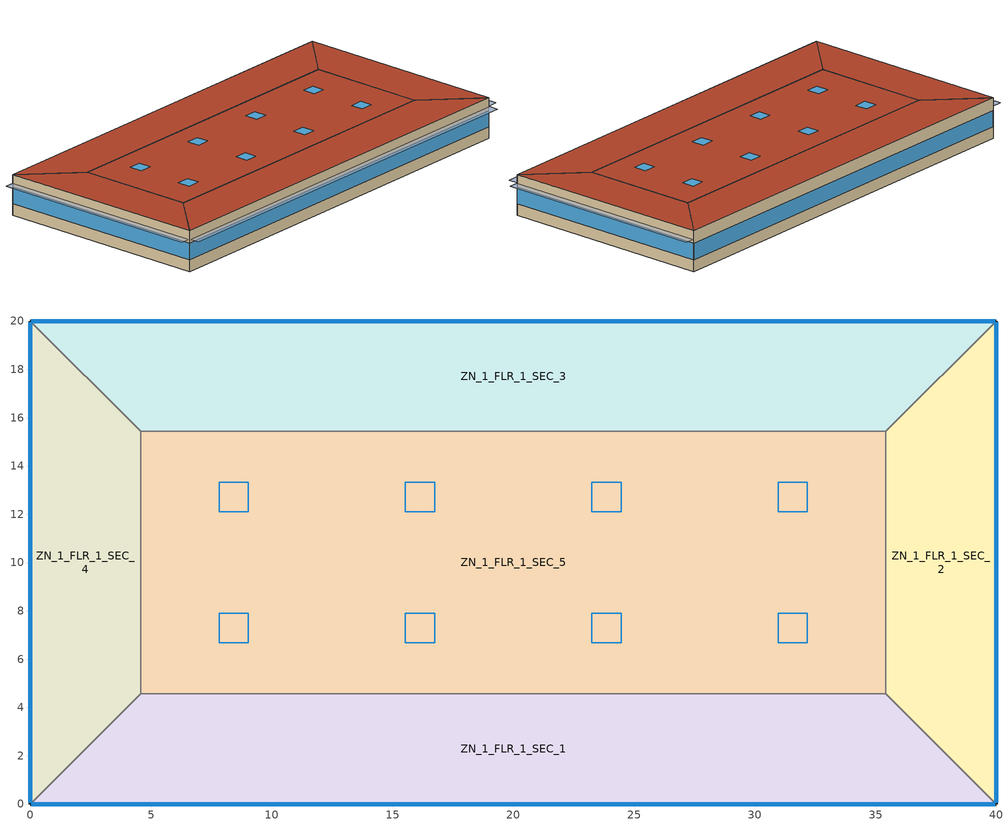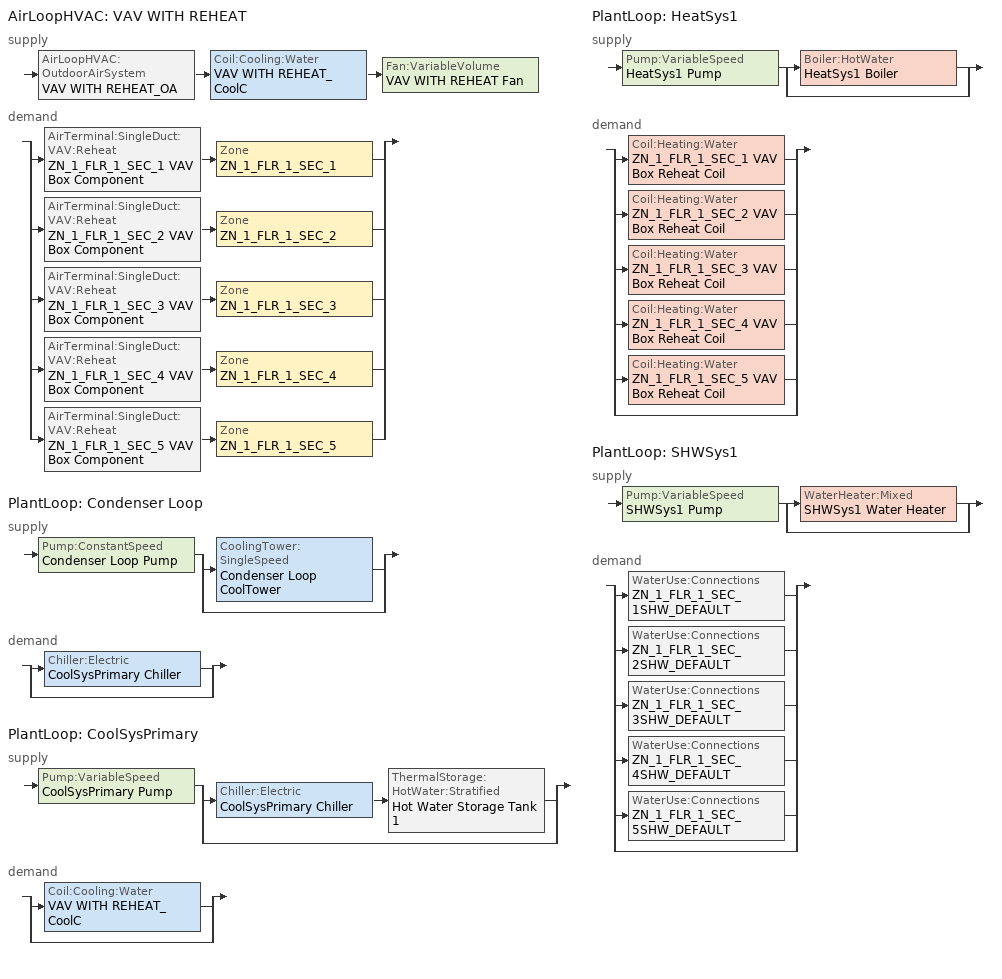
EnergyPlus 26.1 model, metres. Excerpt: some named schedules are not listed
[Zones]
ZN_1_FLR_1_SEC_1
 floor ground (ASHRAE 30Perc Guide_Zone 5_Unheated_Ext-slab): 4.57,4.57 35.43,4.57 40,0 0,0 z0
 wall outside (ASHRAE 30Perc Guide_Zone 5_Steel-Framed_Ext-wall): 0,0 40,0 z0:3.8
 wall to ZN_1_FLR_1_SEC_2 (ASHRAE 30Perc Guide_Zone 5_Interior Wall_Int-Wall): 40,0 35.43,4.57 z0:3.8
 wall to ZN_1_FLR_1_SEC_5 (ASHRAE 30Perc Guide_Zone 5_Interior Wall_Int-Wall): 35.43,4.57 4.57,4.57 z0:3.8
 wall to ZN_1_FLR_1_SEC_4 (ASHRAE 30Perc Guide_Zone 5_Interior Wall_Int-Wall): 4.57,4.57 0,0 z0:3.8
 window (ASHRAE 30Perc Guide_Zone 5_0.3_0.4_fixed_south_window): 0.05,0 39.95,0 z1.1:2.62
 roof outside (ASHRAE 30Perc Guide_Zone 5_IEAD_Roof): 0,0 40,0 35.43,4.57 4.57,4.57 z3.8
ZN_1_FLR_1_SEC_2
 floor ground (ASHRAE 30Perc Guide_Zone 5_Unheated_Ext-slab): 35.43,4.57 35.43,15.43 40,20 40,0 z0
 wall outside (ASHRAE 30Perc Guide_Zone 5_Steel-Framed_Ext-wall): 40,0 40,20 z0:3.8
 wall to ZN_1_FLR_1_SEC_3 (ASHRAE 30Perc Guide_Zone 5_Interior Wall_Int-Wall): 40,20 35.43,15.43 z0:3.8
 wall to ZN_1_FLR_1_SEC_5 (ASHRAE 30Perc Guide_Zone 5_Interior Wall_Int-Wall): 35.43,15.43 35.43,4.57 z0:3.8
 window (ASHRAE 30Perc Guide_Zone 5_0.3_0.4_fixed_east_window): 40,0.05 40,19.95 z1.1:2.63
 roof outside (ASHRAE 30Perc Guide_Zone 5_IEAD_Roof): 40,0 40,20 35.43,15.43 35.43,4.57 z3.8
ZN_1_FLR_1_SEC_3
 floor ground (ASHRAE 30Perc Guide_Zone 5_Unheated_Ext-slab): 0,20 40,20 35.43,15.43 4.57,15.43 z0
 wall outside (ASHRAE 30Perc Guide_Zone 5_Steel-Framed_Ext-wall): 40,20 0,20 z0:3.8
 wall to ZN_1_FLR_1_SEC_5 (ASHRAE 30Perc Guide_Zone 5_Interior Wall_Int-Wall): 4.57,15.43 35.43,15.43 z0:3.8
 wall to ZN_1_FLR_1_SEC_4 (ASHRAE 30Perc Guide_Zone 5_Interior Wall_Int-Wall): 0,20 4.57,15.43 z0:3.8
 window (ASHRAE 30Perc Guide_Zone 5_0.3_0.4_fixed_north_window): 39.95,20 0.05,20 z1.1:2.62
 roof outside (ASHRAE 30Perc Guide_Zone 5_IEAD_Roof): 4.57,15.43 35.43,15.43 40,20 0,20 z3.8
ZN_1_FLR_1_SEC_4
 floor ground (ASHRAE 30Perc Guide_Zone 5_Unheated_Ext-slab): 0,20 4.57,15.43 4.57,4.57 0,0 z0
 wall outside (ASHRAE 30Perc Guide_Zone 5_Steel-Framed_Ext-wall): 0,20 0,0 z0:3.8
 wall to ZN_1_FLR_1_SEC_5 (ASHRAE 30Perc Guide_Zone 5_Interior Wall_Int-Wall): 4.57,4.57 4.57,15.43 z0:3.8
 window (ASHRAE 30Perc Guide_Zone 5_0.3_0.4_fixed_west_window): 0,19.95 0,0.05 z1.1:2.63
 roof outside (ASHRAE 30Perc Guide_Zone 5_IEAD_Roof): 0,0 4.57,4.57 4.57,15.43 0,20 z3.8
ZN_1_FLR_1_SEC_5
 floor ground (ASHRAE 30Perc Guide_Zone 5_Unheated_Ext-slab): 4.57,15.43 35.43,15.43 35.43,4.57 4.57,4.57 z0
 roof outside (ASHRAE 30Perc Guide_Zone 5_IEAD_Roof): 4.57,4.57 35.43,4.57 35.43,15.43 4.57,15.43 z3.8
 skylight (ASHRAE 30Perc Guide_Zone 5_0_0.03_All Skylights without Curb_Skylight): 7.82,6.68 9.04,6.68 9.04,7.89 7.82,7.89 z3.8; 15.53,6.68 16.75,6.68 16.75,7.89 15.53,7.89 z3.8; 23.25,6.68 24.47,6.68 24.47,7.89 23.25,7.89 z3.8; 30.96,6.68 32.18,6.68 32.18,7.89 30.96,7.89 z3.8; 7.82,12.11 9.04,12.11 9.04,13.32 7.82,13.32 z3.8; 15.53,12.11 16.75,12.11 16.75,13.32 15.53,13.32 z3.8; 23.25,12.11 24.47,12.11 24.47,13.32 23.25,13.32 z3.8; 30.96,12.11 32.18,12.11 32.18,13.32 30.96,13.32 z3.8
shading: 0.05,-0.95 0.05,0 39.95,0 39.95,-0.95 z3; 40.95,0.05 40,0.05 40,19.95 40.95,19.95 z3.01; -0.95,19.95 0,19.95 0,0.05 -0.95,0.05 z3.01
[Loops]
AirLoopHVAC 'VAV WITH REHEAT'
 supply: AirLoopHVAC:OutdoorAirSystem 'VAV WITH REHEAT_OA' > Coil:Cooling:Water 'VAV WITH REHEAT_CoolC' > Fan:VariableVolume 'VAV WITH REHEAT Fan'
 demand: split
  | AirTerminal:SingleDuct:VAV:Reheat 'ZN_1_FLR_1_SEC_1 VAV Box Component' > Zone 'ZN_1_FLR_1_SEC_1'
  | AirTerminal:SingleDuct:VAV:Reheat 'ZN_1_FLR_1_SEC_2 VAV Box Component' > Zone 'ZN_1_FLR_1_SEC_2'
  | AirTerminal:SingleDuct:VAV:Reheat 'ZN_1_FLR_1_SEC_3 VAV Box Component' > Zone 'ZN_1_FLR_1_SEC_3'
  | AirTerminal:SingleDuct:VAV:Reheat 'ZN_1_FLR_1_SEC_4 VAV Box Component' > Zone 'ZN_1_FLR_1_SEC_4'
  | AirTerminal:SingleDuct:VAV:Reheat 'ZN_1_FLR_1_SEC_5 VAV Box Component' > Zone 'ZN_1_FLR_1_SEC_5'
PlantLoop 'Condenser Loop'
 supply: Pump:ConstantSpeed 'Condenser Loop Pump' > split
  | CoolingTower:SingleSpeed 'Condenser Loop CoolTower'
  | bypass
 demand: split
  | Chiller:Electric 'CoolSysPrimary Chiller'
  | bypass
PlantLoop 'CoolSysPrimary'
 supply: Pump:VariableSpeed 'CoolSysPrimary Pump' > split
  | Chiller:Electric 'CoolSysPrimary Chiller' > ThermalStorage:HotWater:Stratified 'Hot Water Storage Tank 1'
  | bypass
 demand: split
  | Coil:Cooling:Water 'VAV WITH REHEAT_CoolC'
  | bypass
PlantLoop 'HeatSys1'
 supply: Pump:VariableSpeed 'HeatSys1 Pump' > split
  | Boiler:HotWater 'HeatSys1 Boiler'
  | bypass
 demand: split
  | Coil:Heating:Water 'ZN_1_FLR_1_SEC_1 VAV Box Reheat Coil'
  | Coil:Heating:Water 'ZN_1_FLR_1_SEC_2 VAV Box Reheat Coil'
  | Coil:Heating:Water 'ZN_1_FLR_1_SEC_3 VAV Box Reheat Coil'
  | Coil:Heating:Water 'ZN_1_FLR_1_SEC_4 VAV Box Reheat Coil'
  | Coil:Heating:Water 'ZN_1_FLR_1_SEC_5 VAV Box Reheat Coil'
  | bypass
PlantLoop 'SHWSys1'
 supply: Pump:VariableSpeed 'SHWSys1 Pump' > split
  | WaterHeater:Mixed 'SHWSys1 Water Heater'
  | bypass
 demand: split
  | WaterUse:Connections 'ZN_1_FLR_1_SEC_1SHW_DEFAULT'
  | WaterUse:Connections 'ZN_1_FLR_1_SEC_2SHW_DEFAULT'
  | WaterUse:Connections 'ZN_1_FLR_1_SEC_3SHW_DEFAULT'
  | WaterUse:Connections 'ZN_1_FLR_1_SEC_4SHW_DEFAULT'
  | WaterUse:Connections 'ZN_1_FLR_1_SEC_5SHW_DEFAULT'
  | bypass
[Building]
5-zoneVAV: Loads convergence tolerance value=0.04; Maximum number of warmup days=25; Minimum number of warmup days=6; North axis=0; Solar distribution=FullInteriorAndExterior; Temperature convergence tolerance value=0.2; Terrain=City
[Site:GroundTemperature:BuildingSurface]
19.96, 19.94, 19.99, 20.04, 20.09, 20.17, 20.21, 20.24, 20.23, 20.2, 20.17, 20.12
[Site:Location]
CHICAGO_IL_USA TMY2-94846: Elevation=190; Latitude=41.78; Longitude=-87.75; Time zone=-6
[Site:WaterMainsTemperature]
Annual average outdoor air temperature=9.69; Calculation method=Correlation; Maximum difference in monthly average outdoor air temperatures=28.1
[SizingPeriod:DesignDay] Barometric pressure=99063; Day of month=21; Daylight saving time indicator=No; Humidity condition type=WetBulb; Rain indicator=No; Snow indicator=No; Solar model indicator=ASHRAEClearSky
Name | Daily dry bulb temperature range | Day type | Maximum dry bulb temperature | Month | Sky clearness | Wetbulb or dewpoint at maximum dry bulb | Wind direction | Wind speed
CHICAGO Ann Clg .4% Condns DB=>MWB | 10.7 | SummerDesignDay | 33.2 | 7 | 1 | 23.8 | 230 | 5.3
CHICAGO Ann Htg 99.6% Condns DB | 0 | WinterDesignDay | -20.6 | 1 | 0 | -20.6 | 270 | 4.9
[Construction]
ASHRAE 30Perc Guide_Zone 5_0.3_0.4_fixed_east_window; ASHRAE 30Perc Guide_Zone 5_0.3_0.4_fixed_north_window; ASHRAE 30Perc Guide_Zone 5_0.3_0.4_fixed_south_window; ASHRAE 30Perc Guide_Zone 5_0.3_0.4_fixed_west_window: Theoretical Glass [183], AIR 6MM_1, Theoretical Glass [183]
ASHRAE 30Perc Guide_Zone 5_0_0.03_All Skylights without Curb_Skylight: Theoretical Glass [28]
ASHRAE 30Perc Guide_Zone 5_IEAD_Roof: Roof Membrane, Roof Insulation [7], Metal Decking
ASHRAE 30Perc Guide_Zone 5_Interior Wall_Int-Wall: GP01 1/2 GYPSUM, GP01 1/2 GYPSUM
ASHRAE 30Perc Guide_Zone 5_Steel-Framed_Ext-wall: MAT-SHEATH, Wall Insulation [11], 1/2IN Gypsum
ASHRAE 30Perc Guide_Zone 5_Unheated_Ext-slab: MAT-CC05 8 HW CONCRETE, CP02 CARPET PAD
InteriorFurnishings: Std Wood 6inch
[Material] Thermal absorptance=0.9
Name | Conductivity | Density | Roughness | Solar absorptance | Specific heat | Thickness | Visible absorptance
1/2IN Gypsum | 0.16 | 784.9 | Smooth | 0.92 | 830 | 0.0127 | 0.92
GP01 1/2 GYPSUM | 0.16 | 800 | Smooth | 0.7 | 1090 | 0.0127 | 0.5
MAT-CC05 8 HW CONCRETE | 1.311 | 2240 | Rough | 0.7 | 836.8 | 0.2032 | 0.7
Metal Decking | 45.006 | 7680 | MediumSmooth | 0.7 | 418.4 | 0.0015 | 0.3
Roof Insulation [7] | 0.049 | 265 | MediumRough | 0.7 | 836.8 | 0.1668 | 0.7
Roof Membrane | 0.16 | 1121.29 | VeryRough | 0.7 | 1460 | 0.0095 | 0.7
Std Wood 6inch | 0.12 | 540 | MediumSmooth | 0.7 | 1210 | 0.15 | 0.7
Wall Insulation [11] | 0.045 | 265 | MediumRough | 0.7 | 836.8 | 0.0967 | 0.7
[Material:NoMass] Solar absorptance=0.7; Thermal absorptance=0.9
Name | Roughness | Thermal resistance | Visible absorptance
CP02 CARPET PAD | VeryRough | 0.2165 | 0.8
MAT-SHEATH | Rough | 0.3626 | 0.7
[WindowMaterial:Gas]
AIR 6MM_1: Gas type=Air; Thickness=0.0063
[WindowMaterial:Glazing] Infrared transmittance at normal incidence=0; Optical data type=SpectralAverage; Thickness=0.003
Name | Back side infrared hemispherical emissivity | Back side solar reflectance at normal incidence | Back side visible reflectance at normal incidence | Conductivity | Front side infrared hemispherical emissivity | Front side solar reflectance at normal incidence | Front side visible reflectance at normal incidence | Solar transmittance at normal incidence | Visible transmittance at normal incidence
Theoretical Glass [28] | 0.92 | 0.567 | 0.539 | 0.0298 | 0.92 | 0.567 | 0.539 | 0.383 | 0.411
Theoretical Glass [183] | 0.94 | 0.3273 | 0.278 | 0.0452 | 0.94 | 0.3273 | 0.278 | 0.6227 | 0.672
[AirLoopHVAC]
VAV WITH REHEAT: Design supply air flow rate=Autosize
[AirTerminal:SingleDuct:VAV:Reheat] Availability schedule=ALWAYS_ON; Constant minimum air flow fraction=0.3; Convergence tolerance=0.001; Damper heating action=ReverseWithLimits; Maximum air flow rate=Autosize; Maximum flow fraction during reheat=Autosize; Maximum flow per zone floor area during reheat=Autosize; Maximum hot water or steam flow rate=Autosize; Minimum hot water or steam flow rate=0; Zone minimum air flow input method=Constant
Name | Reheat coil
ZN_1_FLR_1_SEC_1 VAV Box Component | ZN_1_FLR_1_SEC_1 VAV Box Reheat Coil
ZN_1_FLR_1_SEC_2 VAV Box Component | ZN_1_FLR_1_SEC_2 VAV Box Reheat Coil
ZN_1_FLR_1_SEC_3 VAV Box Component | ZN_1_FLR_1_SEC_3 VAV Box Reheat Coil
ZN_1_FLR_1_SEC_4 VAV Box Component | ZN_1_FLR_1_SEC_4 VAV Box Reheat Coil
ZN_1_FLR_1_SEC_5 VAV Box Component | ZN_1_FLR_1_SEC_5 VAV Box Reheat Coil
[AvailabilityManager:NightCycle]
VAV WITH REHEAT Availability Manager: Applicability schedule=Always_On; Control type=CycleOnAny; Cycling run time=1800; Cycling run time control type=FixedRunTime; Fan schedule=HVACOperationSchd; Thermostat tolerance=1
[Boiler:HotWater]
HeatSys1 Boiler: Boiler flow mode=LeavingSetpointModulated; Design water flow rate=Autosize; Efficiency curve temperature evaluation variable=LeavingBoiler; Fuel type=NaturalGas; Maximum part load ratio=1.2; Minimum part load ratio=0; Nominal capacity=Autosize; Nominal thermal efficiency=0.8; Normalized boiler efficiency curve=BoilerEfficiency; On cycle parasitic electric load=75; Optimum part load ratio=1; Sizing factor=1.1; Water outlet upper temperature limit=95
[Chiller:Electric]
CoolSysPrimary Chiller: Chilled water outlet temperature lower limit=5; Chiller flow mode=ConstantFlow; Condenser type=WaterCooled; Design chilled water flow rate=0.0011; Design chilled water outlet temperature=6.667; Design condenser fluid flow rate=0.0005; Design condenser inlet temperature=29.44; Maximum part load ratio=1; Minimum part load ratio=0.15; Nominal capacity=10000000; Nominal cop=4; Optimum part load ratio=0.65; Temperature rise coefficient=2.682759; Coefficient 1 of capacity ratio curve=0.944836; Coefficient 1 of full load ratio curve=0.03303; Coefficient 1 of power ratio curve=1.907846; Coefficient 2 of capacity ratio curve=-0.0570088; Coefficient 2 of full load ratio curve=0.6852; Coefficient 2 of power ratio curve=-1.20499; Coefficient 3 of capacity ratio curve=-0.00185486; Coefficient 3 of full load ratio curve=0.2818; Coefficient 3 of power ratio curve=0.263462
[Coil:Cooling:Water]
VAV WITH REHEAT_CoolC: Availability schedule=ALWAYS_ON; Design air flow rate=Autosize; Design inlet air humidity ratio=Autosize; Design inlet air temperature=Autosize; Design inlet water temperature=Autosize; Design outlet air humidity ratio=Autosize; Design outlet air temperature=Autosize; Design water flow rate=Autosize; Heat exchanger configuration=CrossFlow; Type of analysis=SimpleAnalysis
[Coil:Heating:Water] Availability schedule=ALWAYS_ON; Maximum water flow rate=Autosize; Performance input method=UFactorTimesAreaAndDesignWaterFlowRate; Rated capacity=Autosize; Rated inlet air temperature=16.6; Rated inlet water temperature=82.2; Rated outlet air temperature=32.2; Rated outlet water temperature=71.1; U factor times area value=Autosize
ZN_1_FLR_1_SEC_1 VAV Box Reheat Coil; ZN_1_FLR_1_SEC_2 VAV Box Reheat Coil; ZN_1_FLR_1_SEC_3 VAV Box Reheat Coil; ZN_1_FLR_1_SEC_4 VAV Box Reheat Coil; ZN_1_FLR_1_SEC_5 VAV Box Reheat Coil
[ComponentCost:LineItem]
Name | Cost per each | Item | Line item type | Quantity | Cost per area | Cost per unit of output capacity
Daylighting:ZN_1_FLR_1_SEC_1 | 1 | ZN_1_FLR_1_SEC_1 | Daylighting:Controls | 0
Daylighting:ZN_1_FLR_1_SEC_2 | 1 | ZN_1_FLR_1_SEC_2 | Daylighting:Controls | 0
Daylighting:ZN_1_FLR_1_SEC_3 | 1 | ZN_1_FLR_1_SEC_3 | Daylighting:Controls | 0
Daylighting:ZN_1_FLR_1_SEC_4 | 1 | ZN_1_FLR_1_SEC_4 | Daylighting:Controls | 0
Daylighting:ZN_1_FLR_1_SEC_5 | 1 | ZN_1_FLR_1_SEC_5 | Daylighting:Controls | 0
ELECTRIC EQUIPMENT:ZN_1_FLR_1_SEC_1:MiscPlug | 1 | ZN_1_FLR_1_SEC_1 | General | 2.602
ELECTRIC EQUIPMENT:ZN_1_FLR_1_SEC_2:MiscPlug | 1 | ZN_1_FLR_1_SEC_2 | General | 1.1332
ELECTRIC EQUIPMENT:ZN_1_FLR_1_SEC_3:MiscPlug | 1 | ZN_1_FLR_1_SEC_3 | General | 2.602
ELECTRIC EQUIPMENT:ZN_1_FLR_1_SEC_4:MiscPlug | 1 | ZN_1_FLR_1_SEC_4 | General | 1.1332
ELECTRIC EQUIPMENT:ZN_1_FLR_1_SEC_5:MiscPlug | 1 | ZN_1_FLR_1_SEC_5 | General | 5.3857
Fixed Shading:ZN_1_FLR_1_SEC_1_Wall_1:shading_south_1 |  | ZN_1_FLR_1_SEC_1_Wall_1:shading_south_1 | Shading:Zone:Detailed |  | 0
Fixed Shading:ZN_1_FLR_1_SEC_2_Wall_1:shading_east_1 |  | ZN_1_FLR_1_SEC_2_Wall_1:shading_east_1 | Shading:Zone:Detailed |  | 0
Fixed Shading:ZN_1_FLR_1_SEC_4_Wall_4:shading_west_1 |  | ZN_1_FLR_1_SEC_4_Wall_4:shading_west_1 | Shading:Zone:Detailed |  | 0
Infiltration:ZN_1_FLR_1_SEC_1 | 1 | ZN_1_FLR_1_SEC_1 | General | 0.0855
Infiltration:ZN_1_FLR_1_SEC_2 | 1 | ZN_1_FLR_1_SEC_2 | General | 0.0372
Infiltration:ZN_1_FLR_1_SEC_3 | 1 | ZN_1_FLR_1_SEC_3 | General | 0.0855
Infiltration:ZN_1_FLR_1_SEC_4 | 1 | ZN_1_FLR_1_SEC_4 | General | 0.0372
Infiltration:ZN_1_FLR_1_SEC_5 | 1 | ZN_1_FLR_1_SEC_5 | General | 0.1769
Interior Furnishings |  | InteriorFurnishings | Construction |  | 1
LIGHTING EQUIP:ZN_1_FLR_1_SEC_1 |  | ZN_1_FLR_1_SEC_1 | Lights |  |  | 1
LIGHTING EQUIP:ZN_1_FLR_1_SEC_2 |  | ZN_1_FLR_1_SEC_2 | Lights |  |  | 1
LIGHTING EQUIP:ZN_1_FLR_1_SEC_3 |  | ZN_1_FLR_1_SEC_3 | Lights |  |  | 1
LIGHTING EQUIP:ZN_1_FLR_1_SEC_4 |  | ZN_1_FLR_1_SEC_4 | Lights |  |  | 1
LIGHTING EQUIP:ZN_1_FLR_1_SEC_5 |  | ZN_1_FLR_1_SEC_5 | Lights |  |  | 1
People:ZN_1_FLR_1_SEC_1 | 1 | ZN_1_FLR_1_SEC_1 | General | 6.3309
People:ZN_1_FLR_1_SEC_2 | 1 | ZN_1_FLR_1_SEC_2 | General | 2.7571
People:ZN_1_FLR_1_SEC_3 | 1 | ZN_1_FLR_1_SEC_3 | General | 6.3309
People:ZN_1_FLR_1_SEC_4 | 1 | ZN_1_FLR_1_SEC_4 | General | 2.7571
People:ZN_1_FLR_1_SEC_5 | 1 | ZN_1_FLR_1_SEC_5 | General | 13.104
SkylightConst:ASHRAE 30Perc Guide_Zone 5_0_0.03_All Skylights without Curb_Skylight |  | ASHRAE 30Perc Guide_Zone 5_0_0.03_All Skylights without Curb_Skylight | Construction |  | 207.978
east:ASHRAE 30Perc Guide_Zone 5_0.3_0.4_fixed_east_window |  | ASHRAE 30Perc Guide_Zone 5_0.3_0.4_fixed_east_window | Construction |  | 216.801
ext-slab:ASHRAE 30Perc Guide_Zone 5_Unheated_Ext-slab |  | ASHRAE 30Perc Guide_Zone 5_Unheated_Ext-slab | Construction |  | 560.787
ext-walls:ASHRAE 30Perc Guide_Zone 5_Steel-Framed_Ext-wall |  | ASHRAE 30Perc Guide_Zone 5_Steel-Framed_Ext-wall | Construction |  | 41.5042
int-walls:ASHRAE 30Perc Guide_Zone 5_Interior Wall_Int-Wall |  | ASHRAE 30Perc Guide_Zone 5_Interior Wall_Int-Wall | Construction |  | 1
north:ASHRAE 30Perc Guide_Zone 5_0.3_0.4_fixed_north_window |  | ASHRAE 30Perc Guide_Zone 5_0.3_0.4_fixed_north_window | Construction |  | 216.801
roofs:ASHRAE 30Perc Guide_Zone 5_IEAD_Roof |  | ASHRAE 30Perc Guide_Zone 5_IEAD_Roof | Construction |  | 36.9228
south:ASHRAE 30Perc Guide_Zone 5_0.3_0.4_fixed_south_window |  | ASHRAE 30Perc Guide_Zone 5_0.3_0.4_fixed_south_window | Construction |  | 216.801
west:ASHRAE 30Perc Guide_Zone 5_0.3_0.4_fixed_west_window |  | ASHRAE 30Perc Guide_Zone 5_0.3_0.4_fixed_west_window | Construction |  | 216.801
[Controller:MechanicalVentilation]
VAV WITH REHEAT_OAMechanical Ventilation: Availability schedule=ALWAYS_ON; Demand controlled ventilation=Yes; System outdoor air method=ZoneSum; Zone or zonelist name 1=ZN_1_FLR_1_SEC_1; Design specification outdoor air object name 1=CM DSOA ZN_1_FLR_1_SEC_1; Design specification zone air distribution object name 1=CM DSZAD ZN_1_FLR_1_SEC_1; Zone or zonelist name 2=ZN_1_FLR_1_SEC_2; Design specification outdoor air object name 2=CM DSOA ZN_1_FLR_1_SEC_2; Design specification zone air distribution object name 2=CM DSZAD ZN_1_FLR_1_SEC_2; Zone or zonelist name 3=ZN_1_FLR_1_SEC_3; Design specification outdoor air object name 3=CM DSOA ZN_1_FLR_1_SEC_3; Design specification zone air distribution object name 3=CM DSZAD ZN_1_FLR_1_SEC_3; Zone or zonelist name 4=ZN_1_FLR_1_SEC_4; Design specification outdoor air object name 4=CM DSOA ZN_1_FLR_1_SEC_4; Design specification zone air distribution object name 4=CM DSZAD ZN_1_FLR_1_SEC_4; Zone or zonelist name 5=ZN_1_FLR_1_SEC_5; Design specification outdoor air object name 5=CM DSOA ZN_1_FLR_1_SEC_5; Design specification zone air distribution object name 5=CM DSZAD ZN_1_FLR_1_SEC_5
[Controller:OutdoorAir]
VAV WITH REHEAT_OA_Controller: Economizer control action type=ModulateFlow; Economizer control type=NoEconomizer; Economizer maximum limit dry bulb temperature=19; Economizer maximum limit enthalpy=32000; Economizer minimum limit dry bulb temperature=0; Lockout type=NoLockout; Maximum outdoor air flow rate=Autosize; Mechanical ventilation controller=VAV WITH REHEAT_OAMechanical Ventilation; Minimum limit type=FixedMinimum; Minimum outdoor air flow rate=Autosize; Minimum outdoor air schedule=MinOA_MotorizedDamper_Sched
[Controller:WaterCoil]
VAV WITH REHEAT_CoolC_Controller: Action=Reverse; Actuator variable=Flow; Control variable=Temperature; Maximum actuated flow=Autosize; Minimum actuated flow=0
[CoolingTower:SingleSpeed]
Condenser Loop CoolTower: Design air flow rate=16; Design fan power=1000; Design u factor times area value=1750; Design water flow rate=0.0011; Free convection regime air flow rate=0; Free convection regime u factor times area value=0; Performance input method=UFactorTimesAreaAndDesignWaterFlowRate
[Daylighting:Controls] Fraction of lights controlled by reference point 1=1; Illuminance setpoint at reference point 1=400; Daylighting method=SplitFlux; Glare calculation azimuth angle of view direction clockwise from zone y axis=180; Lighting control type=Stepped; Maximum allowable discomfort glare index=20; Minimum input power fraction for continuous or continuousoff dimming control=0.3; Minimum light output fraction for continuous or continuousoff dimming control=0.2; Number of stepped control steps=3; Probability lighting will be reset when needed in manual stepped control=1
Name | Daylighting reference point name 1 | Glare calculation daylighting reference point | Zone or space
ZN_1_FLR_1_SEC_1_DaylCtrl | ZN_1_FLR_1_SEC_1_DaylRefPt1 | ZN_1_FLR_1_SEC_1_DaylRefPt1 | ZN_1_FLR_1_SEC_1
ZN_1_FLR_1_SEC_2_DaylCtrl | ZN_1_FLR_1_SEC_2_DaylRefPt1 | ZN_1_FLR_1_SEC_2_DaylRefPt1 | ZN_1_FLR_1_SEC_2
ZN_1_FLR_1_SEC_3_DaylCtrl | ZN_1_FLR_1_SEC_3_DaylRefPt1 | ZN_1_FLR_1_SEC_3_DaylRefPt1 | ZN_1_FLR_1_SEC_3
ZN_1_FLR_1_SEC_4_DaylCtrl | ZN_1_FLR_1_SEC_4_DaylRefPt1 | ZN_1_FLR_1_SEC_4_DaylRefPt1 | ZN_1_FLR_1_SEC_4
ZN_1_FLR_1_SEC_5_DaylCtrl | ZN_1_FLR_1_SEC_5_DaylRefPt1 | ZN_1_FLR_1_SEC_5_DaylRefPt1 | ZN_1_FLR_1_SEC_5
[DesignSpecification:OutdoorAir] Outdoor air flow per zone floor area=0
Name | Outdoor air flow per person | Outdoor air method | Outdoor air flow per zone
CM DSOA ZN_1_FLR_1_SEC_1; CM DSOA ZN_1_FLR_1_SEC_2; CM DSOA ZN_1_FLR_1_SEC_3; CM DSOA ZN_1_FLR_1_SEC_4; CM DSOA ZN_1_FLR_1_SEC_5 | 0.01 | Sum
SZ DSOA ZN_1_FLR_1_SEC_1; SZ DSOA ZN_1_FLR_1_SEC_2; SZ DSOA ZN_1_FLR_1_SEC_3; SZ DSOA ZN_1_FLR_1_SEC_4; SZ DSOA ZN_1_FLR_1_SEC_5 |  | Flow/Zone | 0
[DesignSpecification:ZoneAirDistribution] Zone air distribution effectiveness in cooling mode=1; Zone air distribution effectiveness in heating mode=1
CM DSZAD ZN_1_FLR_1_SEC_1; CM DSZAD ZN_1_FLR_1_SEC_2; CM DSZAD ZN_1_FLR_1_SEC_3; CM DSZAD ZN_1_FLR_1_SEC_4; CM DSZAD ZN_1_FLR_1_SEC_5
[ElectricEquipment] Design level calculation method=EquipmentLevel; End use subcategory=MiscPlug; Fraction latent=0; Fraction lost=0; Fraction radiant=0.5; Schedule=BLDG_EQUIP_SCH
Name | Design level | Zone or zonelist or space or spacelist
ZN_1_FLR_1_SEC_1_MiscPlug_Equip | 2601.98 | ZN_1_FLR_1_SEC_1
ZN_1_FLR_1_SEC_2_MiscPlug_Equip | 1133.18 | ZN_1_FLR_1_SEC_2
ZN_1_FLR_1_SEC_3_MiscPlug_Equip | 2601.98 | ZN_1_FLR_1_SEC_3
ZN_1_FLR_1_SEC_4_MiscPlug_Equip | 1133.18 | ZN_1_FLR_1_SEC_4
ZN_1_FLR_1_SEC_5_MiscPlug_Equip | 5385.69 | ZN_1_FLR_1_SEC_5
[Exterior:Lights]
Exterior Facade Lighting: Control option=AstronomicalClock; Design level=360; End use subcategory=Exterior Facade Lighting; Schedule=ALWAYS_ON
[Fan:VariableVolume]
VAV WITH REHEAT Fan: Availability schedule=HVACOperationSchd; Fan power coefficient 1=0.350712; Fan power coefficient 2=0.308505; Fan power coefficient 3=-0.541374; Fan power coefficient 4=0.871988; Fan power coefficient 5=0; Fan power minimum flow fraction=0.25; Fan power minimum flow rate input method=Fraction; Fan total efficiency=0.4; Maximum flow rate=Autosize; Motor efficiency=0.9; Motor in airstream fraction=1; Pressure rise=500
[InternalMass] Construction=InteriorFurnishings
Name | Zone or zonelist | Surface area
ZN_1_FLR_1_SEC_1_InternalMass_1 | ZN_1_FLR_1_SEC_1 | 323.8302
ZN_1_FLR_1_SEC_2_InternalMass_1 | ZN_1_FLR_1_SEC_2 | 141.0302
ZN_1_FLR_1_SEC_3_InternalMass_1 | ZN_1_FLR_1_SEC_3 | 323.8302
ZN_1_FLR_1_SEC_4_InternalMass_1 | ZN_1_FLR_1_SEC_4 | 141.0302
ZN_1_FLR_1_SEC_5_InternalMass_1 | ZN_1_FLR_1_SEC_5 | 670.2792
[Lights] Design level calculation method=LightingLevel; End use subcategory=General Lights; Fraction radiant=0.2; Fraction replaceable=1; Fraction visible=0.2; Return air fraction=0; Return air fraction calculated from plenum temperature=No; Schedule=BLDG_LIGHT_SCH
Name | Lighting level | Zone or zonelist or space or spacelist
ZN_1_FLR_1_SEC_1_Lights | 1748.68 | ZN_1_FLR_1_SEC_1
ZN_1_FLR_1_SEC_2_Lights | 761.5631 | ZN_1_FLR_1_SEC_2
ZN_1_FLR_1_SEC_3_Lights | 1748.68 | ZN_1_FLR_1_SEC_3
ZN_1_FLR_1_SEC_4_Lights | 761.5631 | ZN_1_FLR_1_SEC_4
ZN_1_FLR_1_SEC_5_Lights | 3619.51 | ZN_1_FLR_1_SEC_5
[People] Activity level schedule=ACTIVITY_SCH; Air velocity schedule=AIR_VELO_SCH; Carbon dioxide generation rate=3.82e-08; Clothing insulation calculation method=ClothingInsulationSchedule; Clothing insulation schedule=CLOTHING_SCH; Enable ashrae 55 comfort warnings=No; Fraction radiant=0.3; Mean radiant temperature calculation type=EnclosureAveraged; Number of people calculation method=People; Number of people schedule=BLDG_OCC_SCH; Sensible heat fraction=Autocalculate; Thermal comfort model 1 type=Fanger; Work efficiency schedule=WORK_EFF_SCH
Name | Number of people | Zone or zonelist or space or spacelist
ZN_1_FLR_1_SEC_1 | 6.3309 | ZN_1_FLR_1_SEC_1
ZN_1_FLR_1_SEC_2 | 2.7571 | ZN_1_FLR_1_SEC_2
ZN_1_FLR_1_SEC_3 | 6.3309 | ZN_1_FLR_1_SEC_3
ZN_1_FLR_1_SEC_4 | 2.7571 | ZN_1_FLR_1_SEC_4
ZN_1_FLR_1_SEC_5 | 13.104 | ZN_1_FLR_1_SEC_5
[PlantEquipmentList]
Condenser Loop Equipment List: Condenser Loop CoolTower, CoolingTower:SingleSpeed
CoolSysPrimary Equipment List: CoolSysPrimary Chiller, Chiller:Electric
CoolSysSecondary TES supply: Hot Water Storage Tank 1, ThermalStorage:HotWater:Stratified
HeatSys1 Equipment List: HeatSys1 Boiler, Boiler:HotWater
SHWSys1 Equipment List: SHWSys1 Water Heater, WaterHeater:Mixed
[PlantEquipmentOperation:CoolingLoad] Load range 1 lower limit=0
Name | Load range 1 upper limit | Range 1 equipment list
Condenser Loop Operation Scheme | 1e+12 | Condenser Loop Equipment List
CoolSysPrimary Operation Scheme | 1e+14 | CoolSysPrimary Equipment List
CoolSysSecondary Operation Scheme | 1000000000 | CoolSysSecondary TES supply
[PlantEquipmentOperation:HeatingLoad] Load range 1 lower limit=0
Name | Load range 1 upper limit | Range 1 equipment list
HeatSys1 Operation Scheme | 1000000000 | HeatSys1 Equipment List
SHWSys1 Operation Scheme | 1e+15 | SHWSys1 Equipment List
[PlantEquipmentOperationSchemes] Control scheme 1 schedule=PlantOnSchedule
Name | Control scheme 1
Condenser Loop Operation Scheme List | Condenser Loop Operation Scheme
CoolSysPrimary Loop Operation Scheme List | CoolSysPrimary Operation Scheme
CoolSysSecondary Loop Operation Scheme List | CoolSysSecondary Operation Scheme
HeatSys1 Loop Operation Scheme List | HeatSys1 Operation Scheme
SHWSys1 Loop Operation Scheme List | SHWSys1 Operation Scheme
[PlantLoop] Fluid type=Water; Maximum loop flow rate=Autosize; Minimum loop flow rate=0; Plant loop volume=Autocalculate
Name | Load distribution scheme | Maximum loop temperature | Minimum loop temperature | Plant equipment operation scheme
Condenser Loop | SequentialLoad | 80 | 5 | Condenser Loop Operation Scheme List
CoolSysPrimary | Optimal | 98 | 1 | CoolSysPrimary Loop Operation Scheme List
HeatSys1 | Optimal | 100 | 10 | HeatSys1 Loop Operation Scheme List
SHWSys1 | Optimal | 60 | 10 | SHWSys1 Loop Operation Scheme List
[Pump:ConstantSpeed]
Condenser Loop Pump: Design flow rate=Autosize; Design power consumption=Autosize; Design pump head=179352; Fraction of motor inefficiencies to fluid stream=0; Motor efficiency=0.87; Pump control type=Intermittent
[Pump:VariableSpeed] Design maximum flow rate=Autosize; Design minimum flow rate=0; Design power consumption=Autosize; Fraction of motor inefficiencies to fluid stream=0; Pump control type=Intermittent; Coefficient 1 of the part load performance curve=0; Coefficient 2 of the part load performance curve=1; Coefficient 3 of the part load performance curve=0; Coefficient 4 of the part load performance curve=0
Name | Design pump head | Motor efficiency
CoolSysPrimary Pump; HeatSys1 Pump | 15000 | 0.9
SHWSys1 Pump | 5000 | 1
[SetpointManager:FollowOutdoorAirTemperature]
MyCondenserControl: Control variable=Temperature; Maximum setpoint temperature=80; Minimum setpoint temperature=5; Offset temperature difference=0; Reference temperature type=OutdoorAirWetBulb; Setpoint node or nodelist=Condenser Loop Supply Outlet Node
[SetpointManager:MixedAir] Control variable=Temperature
Name | Setpoint node or nodelist
VAV WITH REHEAT_CoolC SAT Manager | VAV WITH REHEAT_CoolC-VAV WITH REHEAT FanNode
VAV WITH REHEAT_OAMixed Air Temp Manager | VAV WITH REHEAT_OA-VAV WITH REHEAT_CoolCNode
[SetpointManager:OutdoorAirReset]
VAV WITH REHEAT_CoolC SAT setpoint: Control variable=Temperature; Outdoor high temperature=21; Outdoor low temperature=15.5; Setpoint at outdoor high temperature=13.8; Setpoint at outdoor low temperature=16.5; Setpoint node or nodelist=VAV WITH REHEAT Supply Equipment Outlet Node
[SetpointManager:Scheduled] Control variable=Temperature
Name | Schedule | Setpoint node or nodelist
CoolSysPrimary Loop Setpoint Manager | CoolSysPrimary Loop Temp Schedule | CoolSysPrimary Supply Outlet Node
HeatSys1 Boiler Setpoint Manager | HW Loop Temp Schedule | HeatSys1 Supply Equipment Outlet Node
HeatSys1 Loop Setpoint Manager | HW Loop Temp Schedule | HeatSys1 Supply Outlet Node
SHWSys1 Loop Setpoint Manager | SHWSys1-Loop-Temp-Schedule | SHWSys1 Supply Outlet Node
[Sizing:Plant]
Name | Design loop exit temperature | Loop design temperature difference | Loop type
CoolSysPrimary | 6.7 | 5 | Cooling
Condenser Loop | 29.4 | 5.6 | Condenser
HeatSys1 | 82 | 11 | Heating
SHWSys1 | 60 | 5 | Heating
[Sizing:System]
VAV WITH REHEAT: 100 outdoor air in cooling=No; 100 outdoor air in heating=No; Central cooling capacity control method=VAV; Central cooling design supply air humidity ratio=0.0085; Central cooling design supply air temperature=13.8; Central heating design supply air humidity ratio=0.008; Central heating design supply air temperature=16.7; Central heating maximum system air flow ratio=0.3; Cooling design capacity=Autosize; Cooling design capacity method=CoolingDesignCapacity; Cooling supply air flow rate=0; Cooling supply air flow rate method=DesignDay; Design outdoor air flow rate=Autosize; Heating design capacity=Autosize; Heating design capacity method=HeatingDesignCapacity; Heating supply air flow rate=0; Heating supply air flow rate method=DesignDay; Precool design humidity ratio=0.008; Precool design temperature=12.8; Preheat design humidity ratio=0.008; Preheat design temperature=-10; Type of load to size on=Sensible; Type of zone sum to use=NonCoincident; Zone maximum outdoor air fraction=1
[Sizing:Zone] Account for dedicated outdoor air system=No; Cooling design air flow method=DesignDay; Cooling design air flow rate=0; Cooling minimum air flow=0; Cooling minimum air flow fraction=0; Dedicated outdoor air high setpoint temperature for design=Autosize; Dedicated outdoor air low setpoint temperature for design=Autosize; Dedicated outdoor air system control strategy=NeutralSupplyAir; Heating design air flow method=DesignDay; Heating design air flow rate=0; Zone cooling design supply air humidity ratio=0.0085; Zone cooling design supply air temperature input method=SupplyAirTemperature; Zone cooling sizing factor=0; Zone heating design supply air humidity ratio=0.008; Zone heating design supply air temperature=40; Zone heating design supply air temperature input method=SupplyAirTemperature; Zone heating sizing factor=0
Name | Design specification outdoor air object | Zone cooling design supply air temperature
ZN_1_FLR_1_SEC_1 | SZ DSOA ZN_1_FLR_1_SEC_1 | 10
ZN_1_FLR_1_SEC_2 | SZ DSOA ZN_1_FLR_1_SEC_2 | 15
ZN_1_FLR_1_SEC_3 | SZ DSOA ZN_1_FLR_1_SEC_3 | 15
ZN_1_FLR_1_SEC_4 | SZ DSOA ZN_1_FLR_1_SEC_4 | 15
ZN_1_FLR_1_SEC_5 | SZ DSOA ZN_1_FLR_1_SEC_5 | 15
[ThermalStorage:HotWater:Stratified]
Hot Water Storage Tank 1: Additional destratification conductivity=0; Ambient temperature indicator=Zone; Ambient temperature zone=ZN_1_FLR_1_SEC_5; Bottom setpoint temperature schedule=CW Tank Temp Bottom Schedule; Bottom temperature sensor height=1; Deadband temperature difference=2.5; Inlet mode=Seeking; Maximum temperature limit=82; Nominal heating capacity=50000; Number of nodes=6; Source side availability schedule=TES Charge Schedule; Source side design flow rate=0.005; Source side heat transfer effectiveness=0.9; Source side inlet height=0.15; Source side outlet height=7.85; Tank height=8; Tank recovery time=4; Tank shape=VerticalCylinder; Tank volume=50; Top setpoint temperature schedule=CW Tank Temp Top Schedule; Top temperature sensor height=8; Uniform skin loss coefficient per unit area to ambient temperature=0.5; Use side availability schedule=ALWAYS_ON; Use side design flow rate=Autosize; Use side heat transfer effectiveness=1; Use side inlet height=7.85; Use side outlet height=0.15
[ThermostatSetpoint:DualSetpoint] Cooling setpoint temperature schedule=ClgSetP_Sch; Heating setpoint temperature schedule=HtgSetP_Sch
ZN_1_FLR_1_SEC_1 DualSPSched; ZN_1_FLR_1_SEC_2 DualSPSched; ZN_1_FLR_1_SEC_3 DualSPSched; ZN_1_FLR_1_SEC_4 DualSPSched; ZN_1_FLR_1_SEC_5 DualSPSched
[UtilityCost:Charge:Block] Category variable=EnergyCharges; Season=Annual; Source variable=totalEnergy
Name | Block 1 cost per unit value or variable | Block 2 cost per unit value or variable | Block 3 cost per unit value or variable | Block 4 cost per unit value or variable | Block size 1 value or variable | Block size 2 value or variable | Block size 3 value or variable | Block size 4 value or variable | Tariff | Utility cost charge block | Block size multiplier value or variable
UtilityCost:Charge:Block 1 | 0.108222 | 0.087021 | 0.07842 | 0.05832 | 300 | 700 | 1500 | remaining | PSI_LLF_LowLoadFactorService | AnnualEnergyCharge
UtilityCost:Charge:Block 2 | 0 | 0.051773 | 0.046965 |  | 190 | 110 | remaining |  | PSI_LLF_LowLoadFactorService | AnnualDemandBaseCharge | TotalDemand
UtilityCost:Charge:Block 3 | 0.082409 | 0.072873 | 0.061696 | 0.041179 | 300 | 700 | 1500 | remaining | PSI_CS_CommercialElectricService | AnnualEnergyCharge
[UtilityCost:Charge:Simple] Season=Annual
Name | Category variable | Cost per unit value or variable | Source variable | Tariff | Utility cost charge simple
UtilityCost:Charge:Simple 1 | EnergyCharges | 0.002028 | totalEnergy | PSI_LLF_LowLoadFactorService | FuelCostAdjustEnergyCharge
UtilityCost:Charge:Simple 2 | EnergyCharges | 0.000536 | totalEnergy | PSI_LLF_LowLoadFactorService | QualPollutionControlAdjustEnergyCharge
UtilityCost:Charge:Simple 3 | EnergyCharges | 0.001127 | totalEnergy | PSI_LLF_LowLoadFactorService | SoxNoxRiderAdjustEnergyCharge
UtilityCost:Charge:Simple 4 | EnergyCharges | -0.00037 | totalEnergy | PSI_LLF_LowLoadFactorService | DSMRiderAdjustEnergyCharge
UtilityCost:Charge:Simple 5 | EnergyCharges | -3.1e-05 | totalEnergy | PSI_LLF_LowLoadFactorService | PurchPowerTrackerAdjustEnergyCharge
UtilityCost:Charge:Simple 6 | EnergyCharges | -0.000216 | totalEnergy | PSI_LLF_LowLoadFactorService | MidwestISOAdjustEnergyCharge
UtilityCost:Charge:Simple 7 | EnergyCharges | 0.000833 | totalEnergy | PSI_LLF_LowLoadFactorService | CleanCoalRiderEnergyCharge
UtilityCost:Charge:Simple 8 | Taxes | 0.08 | SubTotal | PSI_LLF_LowLoadFactorService | TaxofeightPercent
UtilityCost:Charge:Simple 9 | EnergyCharges | 0.002028 | totalEnergy | PSI_CS_CommercialElectricService | FuelCostAdjustEnergyCharge
UtilityCost:Charge:Simple 10 | EnergyCharges | 0.000536 | totalEnergy | PSI_CS_CommercialElectricService | QualPollutionControlAdjustEnergyCharge
UtilityCost:Charge:Simple 11 | EnergyCharges | 0.001127 | totalEnergy | PSI_CS_CommercialElectricService | SoxNoxRiderAdjustEnergyCharge
UtilityCost:Charge:Simple 12 | EnergyCharges | 2.1e-05 | totalEnergy | PSI_CS_CommercialElectricService | DSMRiderAdjustEnergyCharge
UtilityCost:Charge:Simple 13 | EnergyCharges | 3.4e-05 | totalEnergy | PSI_CS_CommercialElectricService | PurchPowerTrackerAdjustEnergyCharge
UtilityCost:Charge:Simple 14 | EnergyCharges | -0.000203 | totalEnergy | PSI_CS_CommercialElectricService | MidwestISOAdjustEnergyCharge
UtilityCost:Charge:Simple 15 | EnergyCharges | 0.000807 | totalEnergy | PSI_CS_CommercialElectricService | CleanCoalRiderEnergyCharge
UtilityCost:Charge:Simple 16 | Taxes | 0.08 | SubTotal | PSI_CS_CommercialElectricService | TaxofeightPercent
UtilityCost:Charge:Simple 17 | EnergyCharges | IN_MonthlyGasRates | totalEnergy | IN_EIAMonthlyRateGas | MonthlyRateGasCharge
UtilityCost:Charge:Simple 18 | Taxes | 0.08 | SubTotal | IN_EIAMonthlyRateGas | TaxofEightPercent
[UtilityCost:Qualify] Season=Annual; Threshold test=Count; Threshold value or variable=75; Variable=TotalDemand
Name | Number of months | Qualify type | Tariff | Utility cost qualify
UtilityCost:Qualify 1 | 12 | Minimum | PSI_LLF_LowLoadFactorService | MinDemand75kw
UtilityCost:Qualify 2 | 1 | Maximum | PSI_CS_CommercialElectricService | MaxDemand75kw
[UtilityCost:Tariff]
Name | Conversion factor choice | Group | Monthly charge or variable | Output meter | Demand window length
IN_EIAMonthlyRateGas | MCF | Comm Gas | 0 | NaturalGas:Facility
PSI_CS_CommercialElectricService | kWh | Comm Elect | 9.4 | Electricity:Facility
PSI_LLF_LowLoadFactorService | kWh | Comm Elect | 15 | Electricity:Facility | HalfHour
[UtilityCost:Variable]
IN_MonthlyGasRates: January value=8.22; February value=7.51; March value=8.97; April value=9.01; May value=9.16; June value=10.44; July value=10.32; August value=10.13; September value=9.2; October value=8.18; November value=7.83; December value=7.63; Tariff=IN_EIAMonthlyRateGas; Variable type=Currency
[WaterHeater:Mixed]
SHWSys1 Water Heater: Ambient temperature indicator=Schedule; Ambient temperature schedule=SHWSys1 Water Heater Ambient Temperature Schedule; Deadband temperature difference=2; Heater control type=Cycle; Heater fuel type=NaturalGas; Heater maximum capacity=845000; Heater thermal efficiency=0.8; Indirect water heating recovery time=1.5; Maximum temperature limit=82.2222; Off cycle loss coefficient to ambient temperature=6; Off cycle parasitic fuel consumption rate=20; Off cycle parasitic fuel type=NaturalGas; Off cycle parasitic heat fraction to tank=0.8; On cycle loss coefficient to ambient temperature=6; On cycle parasitic fuel type=NaturalGas; Setpoint temperature schedule=SHWSys1 Water Heater Setpoint Temperature Schedule; Source side design flow rate=Autosize; Source side effectiveness=1; Tank volume=3; Use side design flow rate=Autosize; Use side effectiveness=1
[WaterUse:Connections]
Name | Water use equipment name 1
ZN_1_FLR_1_SEC_1SHW_DEFAULT | ZN_1_FLR_1_SEC_1SHW_DEFAULT
ZN_1_FLR_1_SEC_2SHW_DEFAULT | ZN_1_FLR_1_SEC_2SHW_DEFAULT
ZN_1_FLR_1_SEC_3SHW_DEFAULT | ZN_1_FLR_1_SEC_3SHW_DEFAULT
ZN_1_FLR_1_SEC_4SHW_DEFAULT | ZN_1_FLR_1_SEC_4SHW_DEFAULT
ZN_1_FLR_1_SEC_5SHW_DEFAULT | ZN_1_FLR_1_SEC_5SHW_DEFAULT
[WaterUse:Equipment] End use subcategory=SHW_DEFAULT; Flow rate fraction schedule=BLDG_SWH_SCH; Peak flow rate=2.77778e-06
Name | Zone | Hot water supply temperature schedule | Latent fraction schedule | Sensible fraction schedule | Target temperature schedule
ZN_1_FLR_1_SEC_1SHW_DEFAULT | ZN_1_FLR_1_SEC_1 | ZN_1_FLR_1_SEC_1SHW_DEFAULTHot Supply Temp Sched | ZN_1_FLR_1_SEC_1SHW_DEFAULT Latent fract sched | ZN_1_FLR_1_SEC_1SHW_DEFAULT Sensible fract sched | ZN_1_FLR_1_SEC_1SHW_DEFAULT Temp Sched
ZN_1_FLR_1_SEC_2SHW_DEFAULT | ZN_1_FLR_1_SEC_2 | ZN_1_FLR_1_SEC_2SHW_DEFAULTHot Supply Temp Sched | ZN_1_FLR_1_SEC_2SHW_DEFAULT Latent fract sched | ZN_1_FLR_1_SEC_2SHW_DEFAULT Sensible fract sched | ZN_1_FLR_1_SEC_2SHW_DEFAULT Temp Sched
ZN_1_FLR_1_SEC_3SHW_DEFAULT | ZN_1_FLR_1_SEC_3 | ZN_1_FLR_1_SEC_3SHW_DEFAULTHot Supply Temp Sched | ZN_1_FLR_1_SEC_3SHW_DEFAULT Latent fract sched | ZN_1_FLR_1_SEC_3SHW_DEFAULT Sensible fract sched | ZN_1_FLR_1_SEC_3SHW_DEFAULT Temp Sched
ZN_1_FLR_1_SEC_4SHW_DEFAULT | ZN_1_FLR_1_SEC_4 | ZN_1_FLR_1_SEC_4SHW_DEFAULTHot Supply Temp Sched | ZN_1_FLR_1_SEC_4SHW_DEFAULT Latent fract sched | ZN_1_FLR_1_SEC_4SHW_DEFAULT Sensible fract sched | ZN_1_FLR_1_SEC_4SHW_DEFAULT Temp Sched
ZN_1_FLR_1_SEC_5SHW_DEFAULT | ZN_1_FLR_1_SEC_5 | ZN_1_FLR_1_SEC_5SHW_DEFAULTHot Supply Temp Sched | ZN_1_FLR_1_SEC_5SHW_DEFAULT Latent fract sched | ZN_1_FLR_1_SEC_5SHW_DEFAULT Sensible fract sched | ZN_1_FLR_1_SEC_5SHW_DEFAULT Temp Sched
[Zone] Ceiling height=3.8; Floor area=Autocalculate; Multiplier=1; Part of total floor area=Yes; Type=1
Name | Volume
ZN_1_FLR_1_SEC_1; ZN_1_FLR_1_SEC_3 | 615.2774
ZN_1_FLR_1_SEC_2; ZN_1_FLR_1_SEC_4 | 267.9574
ZN_1_FLR_1_SEC_5 | 1273.53
[ZoneControl:Thermostat] Control type schedule=Dual Zone Control Type Sched
Name | Zone or zonelist | Control 1
ZN_1_FLR_1_SEC_1 Thermostat | ZN_1_FLR_1_SEC_1 | ZN_1_FLR_1_SEC_1 DualSPSched
ZN_1_FLR_1_SEC_2 Thermostat | ZN_1_FLR_1_SEC_2 | ZN_1_FLR_1_SEC_2 DualSPSched
ZN_1_FLR_1_SEC_3 Thermostat | ZN_1_FLR_1_SEC_3 | ZN_1_FLR_1_SEC_3 DualSPSched
ZN_1_FLR_1_SEC_4 Thermostat | ZN_1_FLR_1_SEC_4 | ZN_1_FLR_1_SEC_4 DualSPSched
ZN_1_FLR_1_SEC_5 Thermostat | ZN_1_FLR_1_SEC_5 | ZN_1_FLR_1_SEC_5 DualSPSched
[Zone equipment]
ZN_1_FLR_1_SEC_1: ZN_1_FLR_1_SEC_1 VAV Box Component
ZN_1_FLR_1_SEC_2: ZN_1_FLR_1_SEC_2 VAV Box Component
ZN_1_FLR_1_SEC_3: ZN_1_FLR_1_SEC_3 VAV Box Component
ZN_1_FLR_1_SEC_4: ZN_1_FLR_1_SEC_4 VAV Box Component
ZN_1_FLR_1_SEC_5: ZN_1_FLR_1_SEC_5 VAV Box Component
[ZoneInfiltration:DesignFlowRate] Constant term coefficient=1; Design flow rate calculation method=Flow/Zone; Schedule=INFIL_SCH; Temperature term coefficient=0; Velocity squared term coefficient=0; Velocity term coefficient=0
Name | Design flow rate | Zone or zonelist or space or spacelist
ZN_1_FLR_1_SEC_1_Infiltration | 0.0855 | ZN_1_FLR_1_SEC_1
ZN_1_FLR_1_SEC_2_Infiltration | 0.0372 | ZN_1_FLR_1_SEC_2
ZN_1_FLR_1_SEC_3_Infiltration | 0.0855 | ZN_1_FLR_1_SEC_3
ZN_1_FLR_1_SEC_4_Infiltration | 0.0372 | ZN_1_FLR_1_SEC_4
ZN_1_FLR_1_SEC_5_Infiltration | 0.1769 | ZN_1_FLR_1_SEC_5
[Curve:Quadratic]
BoilerEfficiency: Maximum value of x=1; Minimum value of x=0; Coefficient1 constant=1; Coefficient2 x=0; Coefficient3 x 2=0
[Schedule:Compact]
ACTIVITY_SCH: Through: 12/31, For: AllDays, Until: 24:00, 120
AIR_VELO_SCH; ZN_1_FLR_1_SEC_1SHW_DEFAULT Sensible fract sched; ZN_1_FLR_1_SEC_2SHW_DEFAULT Sensible fract sched; ZN_1_FLR_1_SEC_3SHW_DEFAULT Sensible fract sched; ZN_1_FLR_1_SEC_4SHW_DEFAULT Sensible fract sched: Through: 12/31, For: AllDays, Until: 24:00, 0.2
ALWAYS_ON; PlantOnSchedule: Through: 12/31, For: AllDays, Until: 24:00, 1
BLDG_EQUIP_SCH: Through: 12/31, For: Weekdays, Until: 08:00, 0.4, Until: 12:00, 0.9, Until: 13:00, 0.8, Until: 17:00, 0.9, Until: 18:00, 0.5, Until: 24:00, 0.4, For: SummerDesignDay, Until: 24:00, 1, For: Saturday, Until: 06:00, 0.3, Until: 08:00, 0.4, Until: 12:00, 0.5, Until: 17:00, 0.35, Until: 24:00, 0.3, For: WinterDesignDay, Until: 24:00, 0, For: Sunday Holidays AllOtherDays, Until: 24:00, 0.3
BLDG_LIGHT_SCH: Through: 12/31, For: Weekdays, Until: 05:00, 0.05, Until: 07:00, 0.1, Until: 08:00, 0.3, Until: 17:00, 0.9, Until: 18:00, 0.5, Until: 20:00, 0.3, Until: 22:00, 0.2, Until: 23:00, 0.1, Until: 24:00, 0.05, For: SummerDesignDay, Until: 24:00, 1, For: Saturday, Until: 06:00, 0.05, Until: 08:00, 0.1, Until: 12:00, 0.3, Until: 17:00, 0.15, Until: 24:00, 0.05, For: WinterDesignDay, Until: 24:00, 0, For: Sunday Holidays AllOtherDays, Until: 24:00, 0.05
BLDG_OCC_SCH: Through: 12/31, For: Weekdays, Until: 06:00, 0, Until: 07:00, 0.1, Until: 08:00, 0.2, Until: 12:00, 0.95, Until: 13:00, 0.5, Until: 17:00, 0.95, Until: 18:00, 0.3, Until: 22:00, 0.1, Until: 24:00, 0.05, For: SummerDesignDay, Until: 06:00, 0, Until: 22:00, 1, Until: 24:00, 0.05, For: Saturday, Until: 06:00, 0, Until: 08:00, 0.1, Until: 12:00, 0.3, Until: 17:00, 0.1, Until: 19:00, 0.05, Until: 24:00, 0, For: WinterDesignDay, Until: 24:00, 0, For: Sunday Holidays AllOtherDays, Until: 06:00, 0, Until: 18:00, 0.05, Until: 24:00, 0
BLDG_SWH_SCH: Through: 12/31, For: Weekdays SummerDesignDay, Until: 05:00, 0.05, Until: 06:00, 0.08, Until: 07:00, 0.07, Until: 08:00, 0.19, Until: 09:00, 0.35, Until: 10:00, 0.38, Until: 11:00, 0.39, Until: 12:00, 0.47, Until: 13:00, 0.57, Until: 14:00, 0.54, Until: 15:00, 0.34, Until: 16:00, 0.33, Until: 17:00, 0.44, Until: 18:00, 0.26, Until: 19:00, 0.21, Until: 20:00, 0.15, Until: 21:00, 0.17, Until: 22:00, 0.08, Until: 24:00, 0.05, For: Saturday WinterDesignDay, Until: 05:00, 0.05, Until: 06:00, 0.08, Until: 07:00, 0.07, Until: 08:00, 0.11, Until: 09:00, 0.15, Until: 10:00, 0.21, Until: 11:00, 0.19, Until: 12:00, 0.23, Until: 13:00, 0.2, Until: 14:00, 0.19, Until: 15:00, 0.15, Until: 16:00, 0.13, Until: 17:00, 0.14, Until: 21:00, 0.07, Until: 22:00, 0.09, Until: 24:00, 0.05, For: Sunday Holidays AllOtherDays, Until: 05:00, 0.04, Until: 06:00, 0.07, Until: 11:00, 0.04, Until: 13:00, 0.06, Until: 14:00, 0.09, Until: 15:00, 0.06, Until: 21:00, 0.04, Until: 22:00, 0.07, Until: 24:00, 0.04
CLOTHING_SCH: Through: 04/30, For: AllDays, Until: 24:00, 1, Through: 09/30, For: AllDays, Until: 24:00, 0.5, Through: 12/31, For: AllDays, Until: 24:00, 1
CW Tank Temp Bottom Schedule; CW Tank Temp Top Schedule: Through: 12/31, For: AllDays, Until: 24:00, 7.5
CoolSysPrimary Loop Temp Schedule: Through: 12/31, For: AllDays, Until: 24:00, 6.7
HVACOperationSchd; MinOA_MotorizedDamper_Sched: Through: 12/31, For: Weekdays SummerDesignDay, Until: 06:00, 0, Until: 22:00, 1, Until: 24:00, 0, For: Saturday WinterDesignDay, Until: 06:00, 0, Until: 18:00, 1, Until: 24:00, 0, For: Sunday Holidays AllOtherDays, Until: 24:00, 0
HW Loop Temp Schedule: Through: 12/31, For: AllDays, Until: 24:00, 82
INFIL_SCH: Through: 12/31, For: Weekdays SummerDesignDay, Until: 06:00, 1, Until: 22:00, 0, Until: 24:00, 1, For: Saturday WinterDesignDay, Until: 06:00, 1, Until: 18:00, 0, Until: 24:00, 1, For: Sunday Holidays AllOtherDays, Until: 24:00, 1
SHWSys1 Water Heater Ambient Temperature Schedule: Through: 12/31, For: AllDays, Until: 24:00, 22
SHWSys1 Water Heater Setpoint Temperature Schedule; SHWSys1-Loop-Temp-Schedule: Through: 12/31, For: AllDays, Until: 24:00, 60
TES Charge Schedule: Through: 12/31, For: Weekdays SummerDesignDay, Until: 10:00, 1, Until: 17:00, 0, Until: 24:00, 1, For: Saturday WinterDesignDay, Until: 12:00, 1, Until: 18:00, 0, Until: 24:00, 1, For: Sunday Holidays AllOtherDays, Until: 24:00, 1
WORK_EFF_SCH: Through: 12/31, For: AllDays, Until: 24:00, 0
ZN_1_FLR_1_SEC_1SHW_DEFAULT Latent fract sched; ZN_1_FLR_1_SEC_2SHW_DEFAULT Latent fract sched; ZN_1_FLR_1_SEC_3SHW_DEFAULT Latent fract sched; ZN_1_FLR_1_SEC_4SHW_DEFAULT Latent fract sched: Through: 12/31, For: AllDays, Until: 24:00, 0.05
ZN_1_FLR_1_SEC_1SHW_DEFAULT Temp Sched; ZN_1_FLR_1_SEC_2SHW_DEFAULT Temp Sched; ZN_1_FLR_1_SEC_3SHW_DEFAULT Temp Sched; ZN_1_FLR_1_SEC_4SHW_DEFAULT Temp Sched: Through: 12/31, For: AllDays, Until: 24:00, 40
ZN_1_FLR_1_SEC_1SHW_DEFAULTHot Supply Temp Sched; ZN_1_FLR_1_SEC_2SHW_DEFAULTHot Supply Temp Sched; ZN_1_FLR_1_SEC_3SHW_DEFAULTHot Supply Temp Sched; ZN_1_FLR_1_SEC_4SHW_DEFAULTHot Supply Temp Sched; ZN_1_FLR_1_SEC_5SHW_DEFAULTHot Supply Temp Sched: Through: 12/31, For: AllDays, Until: 24:00, 55
